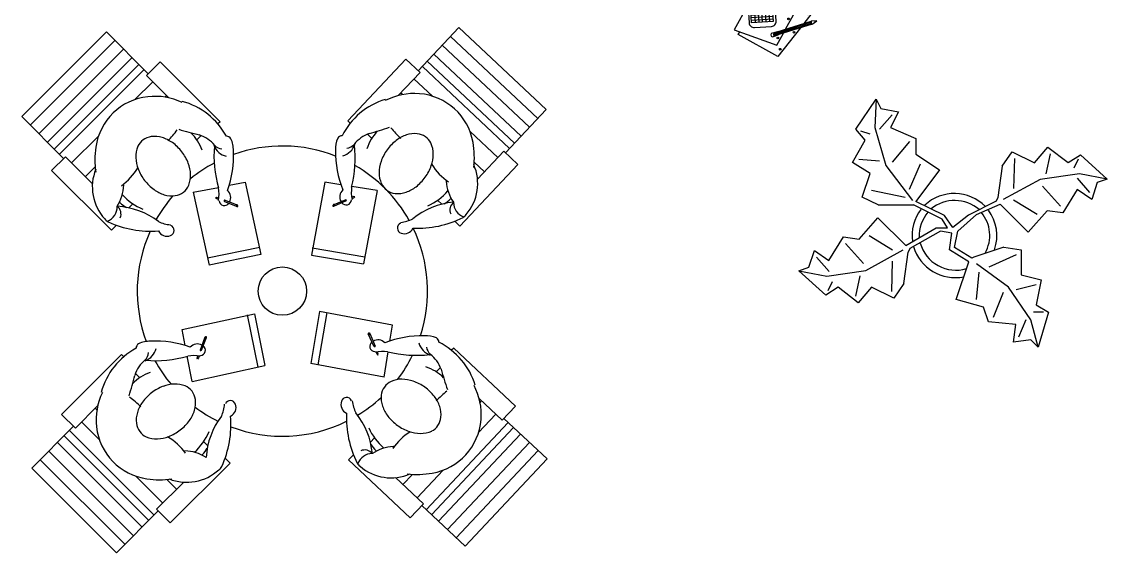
# Model space of a CAD drawing. Header units: metres. Extents: x 1905 to 1922.2, y 1773.7 to 1790.9.
# Drawn here: x 1905.855 to 1910.342, y 1785.318 to 1787.504 of the extents above; entities that cross this region are included whole.
import ezdxf

# ---------------------------------------------------------------- set-up
doc = ezdxf.new("R2010")
doc.units = ezdxf.units.M
doc.layers.add('ARREDI', color=7, linetype='Continuous')

# ---------------------------------------------------------------- blocks, each defined once
blk = doc.blocks.new('calc_notas')
for p, q in [((-0.064, 0.322), (-0.0841, 0.2855)), ((0.1116, 0.2583), (-0.064, 0.322)), ((0.0317, 0.113), (0.1116, 0.2583)), ((-0.1245, 0.2119), (-0.1807, 0.1097)), ((-0.099, 0.2128), (-0.1138, 0.2119)), ((-0.0232, 0.1861), (-0.1117, 0.1803)), ((-0.099, 0.2128), (-0.0983, 0.2023)), ((-0.0976, 0.1918), (-0.0942, 0.1392)), ((-0.0252, 0.2176), (-0.0842, 0.2138)), ((-0.0842, 0.2138), (-0.0836, 0.2033)), ((-0.0829, 0.1928), (-0.0795, 0.1402)), ((-0.0695, 0.2148), (-0.0688, 0.2042)), ((-0.0681, 0.1937), (-0.0647, 0.1411)), ((-0.0547, 0.2157), (-0.054, 0.2052)), ((-0.0534, 0.1947), (-0.05, 0.1421)), ((-0.04, 0.2167), (-0.0393, 0.2061)), ((-0.0386, 0.1956), (-0.0352, 0.143)), ((0.0918, 0.2223), (0.15, 0.1909)), ((0.15, 0.1909), (0.1072, 0.1365)), ((-0.0225, 0.1755), (-0.111, 0.1698)), ((-0.0218, 0.165), (-0.1103, 0.1593)), ((-0.0211, 0.1545), (-0.1097, 0.1488)), ((-0.1807, 0.1097), (-0.0044, 0.0473)), ((-0.1649, 0.0914), (-0.1573, 0.1014)), ((0, 0), (-0.1649, 0.0914)), ((-0.0044, 0.0473), (0.0225, 0.0962)), ((0.0932, 0.1187), (0, 0))]:
    blk.add_line(p, q)
blk.add_lwpolyline([(-0.1279, 0.2617), (-0.1196, 0.139, 0.414214), (-0.0973, 0.1193), (-0.0269, 0.1239, 0.414214), (-0.0073, 0.1462), (-0.0155, 0.2688, 0.413493), (-0.0378, 0.2884), (-0.1082, 0.284, 0.414935)], format="xyb", close=True)
for points in [[(-0.1175, 0.2616), (-0.0307, 0.2669), (-0.0297, 0.2379), (-0.1149, 0.2325)], [(-0.0337, 0.2636), (-0.1141, 0.2587), (-0.1121, 0.2358), (-0.0328, 0.2407)], [(-0.1124, 0.1908), (-0.0238, 0.1966), (-0.0204, 0.144), (-0.109, 0.1383)], [(0.1416, 0.134), (0.0032, 0.0901), (-0.0032, 0.091), (-0.0047, 0.0958), (-0.0031, 0.1022), (0.1377, 0.1459), (0.137, 0.142), (0.1379, 0.1367)], [(0.1377, 0.1459), (0.137, 0.142), (0.1379, 0.1367), (0.1416, 0.134), (0.1604, 0.1473)]]:
    blk.add_lwpolyline(points, close=True)
for points in [[(-0.0983, 0.2023), (-0.1131, 0.2014), (-0.1138, 0.2119)], [(-0.0252, 0.2176), (-0.0245, 0.2071), (-0.0836, 0.2033)], [(0.137, 0.142), (-0.0184, 0.0913)], [(0.1379, 0.1367), (-0.0172, 0.0864)], [(-0.0176, 0.0977), (-0.0276, 0.0945), (-0.0292, 0.0892), (-0.0275, 0.0838), (-0.0228, 0.0816), (-0.0138, 0.0845)], [(-0.0031, 0.1022), (-0.0176, 0.0977), (-0.0184, 0.0913), (-0.0172, 0.0864), (-0.0138, 0.0845), (0.0032, 0.0901)], [(-0.0103, 0.0999), (-0.0128, 0.0931), (-0.0109, 0.0885), (-0.0053, 0.0873)]]:
    blk.add_lwpolyline(points)
for centre in [(0.0907, 0.2362), (0.0439, 0.1551), (0.1249, 0.1756), (0.0663, 0.1), (-0.0001, 0.0765), (0.0094, 0.0297)]:
    blk.add_circle(centre, 0.00356)
blk.add_arc((0.1604, 0.1473), 0.00784, 183.3216, 215.0811)

msp = doc.modelspace()

# ---------------------------------------------------------------- linework, layer by layer
at = {"linetype": 'Continuous'}
for p, q in [((1909.3023, 1787.0593), (1909.3868, 1787.1836)), ((1909.3868, 1787.1836), (1909.3806, 1787.066)), ((1909.3868, 1787.1836), (1909.4065, 1787.1445)), ((1909.4065, 1787.1445), (1909.4784, 1787.1316)), ((1909.4002, 1787.0596), (1909.4523, 1787.1185)), ((1909.4784, 1787.1316), (1909.4459, 1787.0662)), ((1909.3416, 1787.0137), (1909.3023, 1787.0593)), ((1909.3219, 1787.0528), (1909.3611, 1787.0399)), ((1909.3806, 1787.066), (1909.4267, 1786.9095)), ((1909.4459, 1787.0662), (1909.5505, 1787.0208)), ((1909.2896, 1786.9221), (1909.3416, 1787.0137)), ((1909.5244, 1787.0077), (1909.4528, 1786.9226)), ((1909.5505, 1787.0208), (1909.5507, 1786.9555)), ((1909.5507, 1786.9555), (1909.6488, 1786.8905)), ((1909.9078, 1786.9058), (1909.9491, 1786.966)), ((1909.9491, 1786.966), (1910.0416, 1786.9203)), ((1910.0416, 1786.9203), (1910.0967, 1786.9852)), ((1910.1061, 1786.9576), (1910.088, 1786.8744)), ((1910.0967, 1786.9852), (1910.1802, 1786.921)), ((1910.1802, 1786.921), (1910.2308, 1786.9536)), ((1910.2308, 1786.9536), (1910.3421, 1786.8526)), ((1909.3615, 1786.8766), (1909.2896, 1786.9221)), ((1909.3157, 1786.9353), (1909.4006, 1786.929)), ((1909.4267, 1786.9095), (1909.5373, 1786.7647)), ((1909.525, 1786.8118), (1909.5704, 1786.9164)), ((1909.9584, 1786.9384), (1909.9545, 1786.8137)), ((1910.2216, 1786.9351), (1910.2034, 1786.898)), ((1909.3292, 1786.7786), (1909.3615, 1786.8766)), ((1909.6488, 1786.8905), (1909.5512, 1786.7596)), ((1909.9078, 1786.9058), (1909.89, 1786.7764)), ((1910.2266, 1786.8751), (1910.0651, 1786.8512)), ((1910.3421, 1786.8526), (1910.2266, 1786.8751)), ((1910.0651, 1786.8512), (1909.9113, 1786.7683)), ((1910.1487, 1786.7408), (1910.0745, 1786.8235)), ((1910.2174, 1786.8566), (1910.2685, 1786.7968)), ((1910.3006, 1786.8385), (1910.2779, 1786.7691)), ((1910.3421, 1786.8526), (1910.3006, 1786.8385)), ((1909.3946, 1786.7461), (1909.3292, 1786.7786)), ((1909.5064, 1786.777), (1909.3669, 1786.8054)), ((1909.89, 1786.7764), (1909.8829, 1786.7613)), ((1910.2177, 1786.8104), (1910.1581, 1786.7131)), ((1910.2779, 1786.7691), (1910.2177, 1786.8104)), ((1909.3946, 1786.7461), (1909.5411, 1786.7462)), ((1909.6593, 1786.6871), (1909.5411, 1786.7462)), ((1909.6698, 1786.7029), (1909.5512, 1786.7596)), ((1909.8829, 1786.7613), (1909.7679, 1786.7034)), ((1909.802, 1786.7061), (1909.8994, 1786.7487)), ((1910.0154, 1786.6339), (1909.8994, 1786.7487)), ((1909.9547, 1786.7675), (1910.0519, 1786.708)), ((1909.3159, 1786.6048), (1909.3939, 1786.6929)), ((1909.3939, 1786.6929), (1909.51, 1786.5781)), ((1909.6819, 1786.6516), (1909.6593, 1786.6871)), ((1909.7041, 1786.6523), (1909.6698, 1786.7029)), ((1909.7679, 1786.7034), (1909.7041, 1786.6523)), ((1909.802, 1786.7061), (1909.7242, 1786.6376)), ((1910.0934, 1786.722), (1910.0154, 1786.6339)), ((1910.1581, 1786.7131), (1910.0934, 1786.722)), ((1909.51, 1786.5781), (1909.6348, 1786.6511)), ((1909.6348, 1786.6511), (1909.6819, 1786.6516)), ((1909.1917, 1786.5164), (1909.2512, 1786.6137)), ((1909.2512, 1786.6137), (1909.3159, 1786.6048)), ((1909.4546, 1786.5593), (1909.3574, 1786.6188)), ((1909.6522, 1786.6373), (1909.5264, 1786.5656)), ((1909.6997, 1786.6296), (1909.6522, 1786.6373)), ((1909.6895, 1786.5608), (1909.6997, 1786.6296)), ((1909.7112, 1786.5697), (1909.7242, 1786.6376)), ((1909.1087, 1786.4883), (1909.1314, 1786.5577)), ((1909.1314, 1786.5577), (1909.1917, 1786.5164)), ((1909.2606, 1786.586), (1909.3349, 1786.5033)), ((1909.3442, 1786.4756), (1909.4983, 1786.5598)), ((1909.5015, 1786.421), (1909.5193, 1786.5504)), ((1909.5264, 1786.5656), (1909.5193, 1786.5504)), ((1909.7697, 1786.5101), (1909.6895, 1786.5608)), ((1909.7112, 1786.5697), (1909.7112, 1786.5697)), ((1909.7822, 1786.5266), (1909.7112, 1786.5697)), ((1909.9145, 1786.5714), (1909.7904, 1786.5307)), ((1909.9145, 1786.5714), (1909.9867, 1786.5607)), ((1909.9867, 1786.5607), (1909.9862, 1786.4575)), ((1909.1919, 1786.4703), (1909.1408, 1786.53)), ((1909.4509, 1786.3885), (1909.4549, 1786.5131)), ((1909.7173, 1786.3555), (1909.7697, 1786.5101)), ((1909.7904, 1786.5307), (1909.7822, 1786.5266)), ((1909.966, 1786.5402), (1909.8521, 1786.4891)), ((1909.0672, 1786.4742), (1909.1087, 1786.4883)), ((1909.0672, 1786.4742), (1909.1828, 1786.4517)), ((1909.1785, 1786.3732), (1909.0672, 1786.4742)), ((1909.1828, 1786.4517), (1909.3442, 1786.4756)), ((1909.8108, 1786.4686), (1909.7999, 1786.3551)), ((1909.9343, 1786.4061), (1909.8018, 1786.5031)), ((1909.1877, 1786.3917), (1909.206, 1786.4288)), ((1909.3032, 1786.3692), (1909.3213, 1786.4524)), ((1909.5015, 1786.421), (1909.4603, 1786.3608)), ((1910.048, 1786.4159), (1909.9653, 1786.3956)), ((1909.9862, 1786.4575), (1910.0687, 1786.4364)), ((1910.0687, 1786.4364), (1910.0476, 1786.3333)), ((1909.2292, 1786.4058), (1909.1785, 1786.3732)), ((1909.3126, 1786.3416), (1909.2292, 1786.4058)), ((1909.3677, 1786.4065), (1909.3126, 1786.3416)), ((1909.4603, 1786.3608), (1909.3677, 1786.4065)), ((1909.8718, 1786.2825), (1909.9136, 1786.3855)), ((1910.0266, 1786.2714), (1909.9343, 1786.4061)), ((1909.8307, 1786.324), (1909.7173, 1786.3555)), ((1910.0476, 1786.3333), (1910.099, 1786.3021)), ((1909.8511, 1786.262), (1909.8307, 1786.324)), ((1910.0784, 1786.3022), (1910.0371, 1786.3024)), ((1910.099, 1786.3021), (1910.057, 1786.1577)), ((1909.9646, 1786.2511), (1909.8511, 1786.262)), ((1909.9539, 1786.1789), (1909.9646, 1786.2511)), ((1910.006, 1786.2715), (1909.9746, 1786.1994)), ((1910.057, 1786.1577), (1910.0266, 1786.2714)), ((1910.0262, 1786.1888), (1909.9539, 1786.1789)), ((1910.057, 1786.1577), (1910.0262, 1786.1888))]:
    msp.add_line(p, q, dxfattribs=at)
for centre, radius, start, end in [((1909.7101, 1786.6135), 0.1796, 44.3049, 132.9951), ((1909.7115, 1786.6098), 0.1544, 49.0948, 129.1957), ((1909.7144, 1786.6197), 0.179, 142.9254, 187.8155), ((1909.7188, 1786.6172), 0.1541, 140.1331, 181.7537), ((1909.7105, 1786.62), 0.146, 329.8884, 40.3962), ((1909.7105, 1786.62), 0.1752, 340.3384, 36.8406), ((1909.7129, 1786.6243), 0.1789, 196.0994, 281.8265), ((1909.7165, 1786.6295), 0.1532, 195.5456, 286.6651)]:
    msp.add_arc(centre, radius, start, end, dxfattribs=at)
at = {"layer": 'ARREDI', "linetype": 'Continuous'}
for p, q in [((1906.2049, 1787.4613), (1905.8549, 1787.1113)), ((1906.3781, 1787.2881), (1906.2049, 1787.4613)), ((1907.4939, 1787.3004), (1907.6616, 1787.479)), ((1907.6616, 1787.479), (1908.0224, 1787.1401)), ((1906.2402, 1787.4259), (1905.8902, 1787.0759)), ((1907.5932, 1787.4061), (1907.954, 1787.0672)), ((1907.6274, 1787.4425), (1907.9882, 1787.1036)), ((1906.2756, 1787.3906), (1905.9256, 1787.0406)), ((1907.5589, 1787.3696), (1907.9197, 1787.0308)), ((1906.311, 1787.3552), (1905.9609, 1787.0052)), ((1905.9892, 1786.9769), (1906.3392, 1787.3269)), ((1906.3711, 1787.281), (1906.4276, 1787.3376)), ((1906.4276, 1787.3376), (1906.6751, 1787.0901)), ((1907.4429, 1787.3483), (1907.2032, 1787.0932)), ((1907.5012, 1787.2935), (1907.4429, 1787.3483)), ((1907.8718, 1786.9797), (1907.511, 1787.3186)), ((1907.8923, 1787.0016), (1907.5315, 1787.3405)), ((1906.0104, 1786.9557), (1906.3605, 1787.3057)), ((1906.3711, 1787.281), (1906.4636, 1787.1884)), ((1907.5012, 1787.2935), (1907.4116, 1787.1981)), ((1906.3229, 1787.1815), (1906.3967, 1787.2553)), ((1907.5525, 1787.1956), (1907.4763, 1787.2671)), ((1906.4468, 1787.1917), (1906.4536, 1787.1985)), ((1907.4282, 1787.2019), (1907.4213, 1787.2085)), ((1908.0224, 1787.1401), (1907.8547, 1786.9615)), ((1905.8549, 1787.1113), (1906.0281, 1786.938)), ((1906.6751, 1787.0901), (1906.6659, 1787.0809)), ((1907.2032, 1787.0932), (1907.2127, 1787.0843)), ((1907.8226, 1786.9419), (1907.708, 1787.0495)), ((1906.0608, 1786.9195), (1906.172, 1787.0306)), ((1906.5788, 1787.0149), (1906.5966, 1787.0328)), ((1907.3019, 1787.0211), (1907.2835, 1787.0384)), ((1907.8474, 1786.9684), (1907.739, 1786.8529)), ((1907.8474, 1786.9684), (1907.9057, 1786.9136)), ((1906.0352, 1786.9451), (1905.9786, 1786.8885)), ((1906.0352, 1786.9451), (1906.1471, 1786.8331)), ((1907.9057, 1786.9136), (1907.6661, 1786.6585)), ((1907.7675, 1786.8833), (1907.7256, 1786.9226)), ((1905.9786, 1786.8885), (1906.2261, 1786.6411)), ((1906.1177, 1786.8626), (1906.1583, 1786.9032)), ((1906.5633, 1786.7987), (1906.6678, 1786.8187)), ((1906.7123, 1786.8272), (1906.7779, 1786.8398)), ((1906.7779, 1786.8398), (1906.8436, 1786.5408)), ((1907.1083, 1786.8398), (1907.0521, 1786.5389)), ((1907.1743, 1786.8293), (1907.1083, 1786.8398)), ((1907.3242, 1786.8055), (1907.219, 1786.8222)), ((1906.5633, 1786.7987), (1906.6294, 1786.4974)), ((1906.6561, 1786.776), (1906.6599, 1786.7777)), ((1906.661, 1786.7717), (1906.6561, 1786.776)), ((1906.6599, 1786.7777), (1906.6694, 1786.7743)), ((1907.2282, 1786.7814), (1907.2189, 1786.7778)), ((1907.2198, 1786.7724), (1907.2273, 1786.7754)), ((1907.2273, 1786.7754), (1907.2321, 1786.7799)), ((1907.2321, 1786.7799), (1907.2282, 1786.7814)), ((1907.3242, 1786.8055), (1907.2675, 1786.5023)), ((1907.6293, 1786.7742), (1907.6269, 1786.7715)), ((1906.2593, 1786.7579), (1906.2618, 1786.7553)), ((1906.2974, 1786.7336), (1906.3147, 1786.7509)), ((1906.6686, 1786.7689), (1906.661, 1786.7717)), ((1906.7432, 1786.747), (1906.6926, 1786.7657)), ((1906.6932, 1786.7599), (1906.7454, 1786.7391)), ((1907.1955, 1786.7626), (1907.144, 1786.7402)), ((1907.1459, 1786.7482), (1907.1959, 1786.7685)), ((1907.5919, 1786.7487), (1907.5741, 1786.7655)), ((1906.2261, 1786.6411), (1906.2468, 1786.6618)), ((1907.6661, 1786.6585), (1907.6447, 1786.6786)), ((1906.8391, 1786.5703), (1906.623, 1786.5265)), ((1907.0557, 1786.5685), (1907.2729, 1786.5316)), ((1906.8436, 1786.5408), (1906.6294, 1786.4974)), ((1907.0521, 1786.5389), (1907.2675, 1786.5023)), ((1906.5178, 1786.2305), (1906.8168, 1786.2962)), ((1906.7873, 1786.2916), (1906.8311, 1786.0756)), ((1906.8168, 1786.2962), (1906.8602, 1786.082)), ((1907.0863, 1786.3055), (1907.0497, 1786.0901)), ((1907.116, 1786.3019), (1907.079, 1786.0846)), ((1907.3873, 1786.2492), (1907.0863, 1786.3055)), ((1907.3768, 1786.1833), (1907.3873, 1786.2492)), ((1906.5303, 1786.1649), (1906.5178, 1786.2305)), ((1906.6105, 1786.1958), (1906.5919, 1786.1452)), ((1906.5977, 1786.1458), (1906.6185, 1786.1979)), ((1907.3101, 1786.1621), (1907.2876, 1786.2136)), ((1907.2956, 1786.2117), (1907.3159, 1786.1616)), ((1907.6406, 1786.1543), (1907.6317, 1786.1449)), ((1907.8957, 1785.9147), (1907.6406, 1786.1543)), ((1906.02, 1785.8802), (1906.2675, 1786.1277)), ((1906.2675, 1786.1277), (1906.2767, 1786.1185)), ((1906.5589, 1786.0158), (1906.5389, 1786.1204)), ((1906.5799, 1786.1125), (1906.5833, 1786.1219)), ((1906.5815, 1786.1087), (1906.5799, 1786.1125)), ((1906.5859, 1786.1136), (1906.5815, 1786.1087)), ((1906.5887, 1786.1212), (1906.5859, 1786.1136)), ((1907.3198, 1786.1378), (1907.3228, 1786.1303)), ((1907.3228, 1786.1303), (1907.3274, 1786.1255)), ((1907.3289, 1786.1294), (1907.3252, 1786.1387)), ((1907.3274, 1786.1255), (1907.3289, 1786.1294)), ((1907.3529, 1786.0334), (1907.3696, 1786.1385)), ((1906.5589, 1786.0158), (1906.8602, 1786.082)), ((1907.3529, 1786.0334), (1907.0497, 1786.0901)), ((1907.5686, 1786.0557), (1907.5858, 1786.0741)), ((1906.3426, 1786.0314), (1906.3248, 1786.0492)), ((1907.841, 1785.8564), (1907.7456, 1785.946)), ((1907.7494, 1785.9294), (1907.7559, 1785.9363)), ((1906.0766, 1785.8236), (1906.02, 1785.8802)), ((1906.0766, 1785.8236), (1906.1692, 1785.9162)), ((1906.1659, 1785.8994), (1906.1591, 1785.9062)), ((1907.743, 1785.8051), (1907.8145, 1785.8812)), ((1907.841, 1785.8564), (1907.8957, 1785.9147)), ((1906.1761, 1785.7754), (1906.1023, 1785.8493)), ((1907.5272, 1785.4858), (1907.866, 1785.8466)), ((1907.8478, 1785.8637), (1908.0264, 1785.696)), ((1906.0695, 1785.8307), (1905.8963, 1785.6575)), ((1906.3807, 1785.4418), (1906.0306, 1785.7918)), ((1906.4019, 1785.463), (1906.0519, 1785.813)), ((1907.549, 1785.4652), (1907.8879, 1785.826)), ((1907.9171, 1785.7987), (1907.5782, 1785.4379)), ((1906.0024, 1785.7635), (1906.3524, 1785.4135)), ((1906.624, 1785.75), (1906.6067, 1785.7673)), ((1907.2962, 1785.7657), (1907.3129, 1785.7835)), ((1907.9535, 1785.7644), (1907.6146, 1785.4036)), ((1905.967, 1785.7282), (1906.317, 1785.3781)), ((1906.5997, 1785.7119), (1906.6023, 1785.7144)), ((1906.7165, 1785.6787), (1906.6958, 1785.6994)), ((1907.2059, 1785.6915), (1907.226, 1785.7129)), ((1907.3216, 1785.7283), (1907.3189, 1785.7307)), ((1907.99, 1785.7302), (1907.6511, 1785.3694)), ((1905.8963, 1785.6575), (1906.2463, 1785.3074)), ((1905.9316, 1785.6928), (1906.2817, 1785.3428)), ((1906.469, 1785.4312), (1906.7165, 1785.6787)), ((1907.461, 1785.4519), (1907.2059, 1785.6915)), ((1908.0264, 1785.696), (1907.6875, 1785.3352)), ((1906.4381, 1785.5134), (1906.327, 1785.6246)), ((1906.495, 1785.5703), (1906.4544, 1785.6109)), ((1907.5158, 1785.5102), (1907.4004, 1785.6186)), ((1907.4307, 1785.5901), (1907.47, 1785.632)), ((1907.4893, 1785.535), (1907.597, 1785.6496)), ((1906.4125, 1785.4877), (1906.5244, 1785.5997)), ((1906.2463, 1785.3074), (1906.4195, 1785.4807)), ((1906.4125, 1785.4877), (1906.469, 1785.4312)), ((1907.5158, 1785.5102), (1907.461, 1785.4519)), ((1907.6875, 1785.3352), (1907.5089, 1785.5029))]:
    msp.add_line(p, q, dxfattribs=at)
msp.add_circle((1906.9324, 1786.3896), 0.1, dxfattribs=at)
for centre, radius, start, end in [((1906.4029, 1786.9506), 0.2444, 96.2671, 171.9286), ((1906.4049, 1786.9322), 0.2629, 64.4495, 96.2671), ((1907.4445, 1786.8982), 0.2972, 107.0526, 153.2218), ((1907.4783, 1786.9439), 0.2629, 85.5279, 117.3455), ((1907.4797, 1786.9623), 0.2444, 9.8664, 85.5279), ((1906.4401, 1786.8876), 0.2972, 28.5732, 74.7424), ((1906.1135, 1787.3426), 0.4793, 316.168, 323.356), ((1906.872, 1788.2304), 1.228, 252.5682, 256.6706), ((1906.4238, 1786.9087), 0.1879, 19.8239, 46.2544), ((1907.4601, 1786.9198), 0.1879, 135.5406, 161.9712), ((1906.9707, 1788.2268), 1.228, 285.1244, 289.2269), ((1907.7566, 1787.3632), 0.4793, 218.439, 225.627), ((1906.387, 1786.9674), 0.056, 122.6771, 157.7728), ((1906.3996, 1786.9589), 0.0702, 97.4165, 127.5947), ((1906.4043, 1786.9225), 0.1069, 73.0575, 97.4165), ((1906.3939, 1786.8883), 0.1426, 54.0334, 73.0575), ((1906.3658, 1786.8495), 0.1906, 37.5947, 54.0334), ((1906.5463, 1786.9046), 0.1377, 39.4753, 71.9858), ((1906.7007, 1787.0073), 0.0225, 33.8286, 88.9905), ((1906.625, 1786.9742), 0.1049, 357.8361, 25.8122), ((1907.257, 1786.9789), 0.1049, 155.9828, 183.959), ((1907.1803, 1787.0097), 0.0225, 92.8045, 147.9664), ((1907.3378, 1786.9118), 0.1377, 109.8092, 142.3197), ((1907.52, 1786.8624), 0.1906, 127.7617, 144.2004), ((1907.4906, 1786.9003), 0.1426, 108.7376, 127.7617), ((1907.4791, 1786.9342), 0.1069, 84.3785, 108.7376), ((1907.4827, 1786.9707), 0.0702, 54.2004, 84.3785), ((1907.495, 1786.9796), 0.056, 24.0222, 59.1179), ((1907.4417, 1786.9558), 0.1144, 359.6631, 24.0222), ((1907.3508, 1786.9399), 0.3752, 354.1115, 9.8664), ((1906.5324, 1786.9322), 0.3752, 171.9286, 187.6835), ((1906.441, 1786.9453), 0.1144, 157.7728, 182.1319), ((1906.3658, 1786.8495), 0.1906, 21.156, 37.5947), ((1906.7192, 1787.0198), 0.0752, 201.7118, 255.5929), ((1907.1378, 1786.9512), 0.4883, 175.3476, 196.0006), ((1906.6861, 1787.0245), 0.0466, 224.0477, 265.7806), ((1906.3142, 1786.9484), 0.4161, 339.9782, 2.9978), ((1906.9324, 1786.3896), 0.6, 68.476, 109.6857), ((1907.5684, 1786.9629), 0.4161, 178.7972, 201.8169), ((1907.1614, 1787.0216), 0.0752, 286.2021, 340.0832), ((1907.1943, 1787.0273), 0.0466, 276.0144, 317.7474), ((1906.7451, 1786.9399), 0.4883, 345.7944, 6.4474), ((1907.52, 1786.8624), 0.1906, 144.2004, 160.6391), ((1907.4135, 1786.956), 0.1426, 340.6391, 359.6631), ((1906.4693, 1786.9463), 0.1426, 182.1319, 201.156), ((1906.4105, 1786.8668), 0.1426, 2.1319, 21.156), ((1906.9324, 1786.3896), 0.6, 118.0212, 129.3387), ((1906.9324, 1786.3896), 0.6, 29.1775, 59.9936), ((1907.4747, 1786.8783), 0.1426, 160.6391, 179.6631), ((1907.3682, 1786.9719), 0.1906, 324.2004, 340.6391), ((1907.7542, 1787.0419), 0.2416, 212.1351, 236.0294), ((1907.5454, 1786.8342), 0.1945, 318.9406, 23.8625), ((1906.3412, 1786.8204), 0.1945, 157.9325, 222.8544), ((1906.126, 1787.0216), 0.2416, 305.7656, 329.6599), ((1906.514, 1786.9636), 0.1906, 201.156, 217.5947), ((1906.4462, 1786.8681), 0.1069, 337.7728, 2.1319), ((1907.439, 1786.8785), 0.1069, 179.6631, 204.0222), ((1906.1077, 1786.8322), 0.1688, 327.015, 358.5356), ((1906.514, 1786.9636), 0.1906, 217.5947, 234.0334), ((1906.4802, 1786.8543), 0.0702, 307.5947, 337.7728), ((1907.3663, 1786.8002), 0.1491, 172.3152, 192.2641), ((1907.4055, 1786.8636), 0.0702, 204.0222, 234.2004), ((1907.3976, 1786.934), 0.1426, 288.7376, 307.7617), ((1907.3682, 1786.9719), 0.1906, 307.7617, 324.2004), ((1907.7784, 1786.8532), 0.1688, 183.2594, 214.78), ((1906.4528, 1786.9555), 0.2469, 222.497, 246.9447), ((1906.4858, 1786.9248), 0.1426, 234.0334, 253.0575), ((1906.9324, 1786.3896), 0.6, 138.9154, 150.559), ((1906.4754, 1786.8906), 0.1069, 253.0575, 277.4165), ((1906.4802, 1786.8543), 0.0702, 277.4165, 307.5947), ((1906.5214, 1786.7921), 0.1491, 349.5309, 9.4798), ((1906.6801, 1786.7765), 0.0387, 331.1889, 49.646), ((1907.2081, 1786.7796), 0.0387, 132.149, 210.6061), ((1907.4055, 1786.8636), 0.0702, 234.2004, 264.3785), ((1907.4091, 1786.9001), 0.1069, 264.3785, 288.7376), ((1907.4296, 1786.9657), 0.2469, 294.8503, 319.298), ((1906.1877, 1786.7371), 0.0617, 290.2394, 2.9893), ((1906.2303, 1786.4266), 0.3143, 52.9146, 86.5307), ((1906.2252, 1786.7081), 0.0402, 337.2582, 53.2231), ((1906.3344, 1786.824), 0.1, 223.4306, 242.1486), ((1906.6926, 1786.7654), 0.0221, 186.0529, 325.6423), ((1906.6949, 1786.7638), 0.00325, 159.21, 183.4881), ((1906.6969, 1786.7639), 0.00518, 183.4881, 199.7427), ((1906.6933, 1786.7644), 0.00148, 122.8716, 159.21), ((1906.6994, 1786.7648), 0.00793, 199.7427, 212.8716), ((1906.6933, 1786.7644), 0.00148, 117.6485, 122.8716), ((1906.6994, 1786.7648), 0.00793, 212.8716, 218.3219), ((1906.7449, 1786.7449), 0.00325, 159.21, 183.4881), ((1906.7469, 1786.745), 0.00518, 183.4881, 199.7427), ((1906.7433, 1786.7455), 0.00148, 122.8716, 159.21), ((1906.7494, 1786.7459), 0.00793, 199.7427, 212.8716), ((1906.7433, 1786.7455), 0.00148, 86.5333, 122.8716), ((1906.7494, 1786.7459), 0.00793, 212.8716, 226.0006), ((1906.7432, 1786.7437), 0.00325, 62.2552, 86.5333), ((1906.7475, 1786.744), 0.00518, 226.0006, 242.2552), ((1906.7423, 1786.742), 0.00518, 46.0006, 62.2552), ((1906.7466, 1786.7422), 0.00325, 242.2552, 266.5333), ((1906.7404, 1786.7401), 0.00793, 32.8716, 46.0006), ((1906.7465, 1786.7405), 0.00148, 266.5333, 302.8716), ((1906.7404, 1786.7401), 0.00793, 19.7427, 32.8716), ((1906.7465, 1786.7405), 0.00148, 302.8716, 339.21), ((1906.7429, 1786.741), 0.00518, 3.4881, 19.7427), ((1906.7449, 1786.7411), 0.00325, 339.21, 3.4881), ((1907.1464, 1786.7422), 0.00518, 162.0523, 178.3069), ((1907.1445, 1786.7422), 0.00325, 178.3069, 202.585), ((1907.149, 1786.7413), 0.00793, 148.9234, 162.0523), ((1907.1428, 1786.7415), 0.00148, 202.585, 238.9234), ((1907.1428, 1786.7415), 0.00148, 238.9234, 275.2618), ((1907.149, 1786.7413), 0.00793, 135.7944, 148.9234), ((1907.1427, 1786.7433), 0.00325, 275.2618, 299.5398), ((1907.147, 1786.7432), 0.00518, 119.5398, 135.7944), ((1907.1417, 1786.745), 0.00518, 299.5398, 315.7944), ((1907.1461, 1786.7449), 0.00325, 95.2618, 119.5398), ((1907.1397, 1786.7469), 0.00793, 315.7944, 328.9234), ((1907.1459, 1786.7467), 0.00148, 58.9234, 95.2618), ((1907.1397, 1786.7469), 0.00793, 328.9234, 342.0523), ((1907.1459, 1786.7467), 0.00148, 22.585, 58.9234), ((1907.1443, 1786.746), 0.00325, 358.3069, 22.585), ((1907.1423, 1786.7461), 0.00518, 342.0523, 358.3069), ((1907.1959, 1786.7682), 0.0221, 216.1527, 355.7421), ((1907.1891, 1786.7674), 0.00793, 323.4731, 328.9234), ((1907.1953, 1786.7671), 0.00148, 58.9234, 64.1465), ((1907.1891, 1786.7674), 0.00793, 328.9234, 342.0523), ((1907.1953, 1786.7671), 0.00148, 22.585, 58.9234), ((1907.1937, 1786.7665), 0.00325, 358.3069, 22.585), ((1907.1917, 1786.7665), 0.00518, 342.0523, 358.3069), ((1907.6686, 1786.444), 0.3143, 95.2644, 128.8804), ((1907.5521, 1786.8379), 0.1, 299.6465, 318.3644), ((1907.6649, 1786.7255), 0.0402, 128.5719, 204.5368), ((1907.7015, 1786.7556), 0.0617, 178.8057, 251.5557), ((1906.2246, 1786.7033), 0.03, 210.2879, 245.1903), ((1907.4045, 1786.8219), 0.1491, 276.697, 296.646), ((1907.4928, 1787.066), 0.4161, 267.1443, 296.6047), ((1907.6657, 1786.7207), 0.03, 296.6047, 331.5071), ((1906.3866, 1787.0538), 0.4161, 245.1903, 274.6507), ((1906.4824, 1786.8126), 0.1491, 245.1491, 265.098), ((1906.4627, 1786.6404), 0.0221, 288.9866, 68.5759), ((1907.4296, 1786.6504), 0.0221, 113.2191, 252.8085), ((1907.4364, 1786.6656), 0.0387, 249.7965, 336.8122), ((1906.9324, 1786.3896), 0.6, 342.1093, 25.7566), ((1906.9324, 1786.3896), 0.6, 155.5786, 200.2898), ((1906.4554, 1786.6554), 0.0387, 204.9828, 291.9985), ((1906.6138, 1786.1957), 0.00325, 152.2552, 176.5333), ((1906.6121, 1786.1958), 0.00148, 176.5333, 212.8716), ((1906.6121, 1786.1958), 0.00148, 212.8716, 249.21), ((1906.6155, 1786.1948), 0.00518, 136.0006, 152.2552), ((1906.6127, 1786.1975), 0.00325, 249.21, 273.4881), ((1906.6175, 1786.1929), 0.00793, 122.8716, 136.0006), ((1906.6126, 1786.1994), 0.00518, 273.4881, 289.7427), ((1906.6175, 1786.1929), 0.00793, 109.7427, 122.8716), ((1906.6117, 1786.202), 0.00793, 289.7427, 302.8716), ((1906.6166, 1786.1955), 0.00518, 93.4881, 109.7427), ((1906.6117, 1786.202), 0.00793, 302.8716, 316.0006), ((1906.6165, 1786.1974), 0.00325, 69.21, 93.4881), ((1906.6136, 1786.2001), 0.00518, 316.0006, 332.2552), ((1906.6171, 1786.1991), 0.00148, 32.8716, 69.21), ((1906.6153, 1786.1992), 0.00325, 332.2552, 356.5333), ((1906.6171, 1786.1991), 0.00148, 356.5333, 32.8716), ((1907.289, 1786.2148), 0.00148, 148.9234, 185.2618), ((1907.2907, 1786.2149), 0.00325, 185.2618, 209.5398), ((1907.289, 1786.2148), 0.00148, 112.585, 148.9234), ((1907.2924, 1786.2159), 0.00518, 209.5398, 225.7944), ((1907.2897, 1786.2131), 0.00325, 88.3069, 112.585), ((1907.2943, 1786.2178), 0.00793, 225.7944, 238.9234), ((1907.2896, 1786.2112), 0.00518, 72.0523, 88.3069), ((1907.2943, 1786.2178), 0.00793, 238.9234, 252.0523), ((1907.2887, 1786.2086), 0.00793, 58.9234, 72.0523), ((1907.2935, 1786.2152), 0.00518, 252.0523, 268.3069), ((1907.2887, 1786.2086), 0.00793, 45.7944, 58.9234), ((1907.2934, 1786.2133), 0.00325, 268.3069, 292.585), ((1907.2907, 1786.2106), 0.00518, 29.5398, 45.7944), ((1907.2941, 1786.2117), 0.00148, 292.585, 328.9234), ((1907.2923, 1786.2115), 0.00325, 5.2618, 29.5398), ((1907.2941, 1786.2117), 0.00148, 328.9234, 5.2618), ((1907.5104, 1785.7892), 0.4161, 88.7972, 111.8169), ((1907.5264, 1786.1006), 0.1049, 65.9828, 93.959), ((1907.5571, 1786.1773), 0.0225, 2.8045, 57.9664), ((1906.4699, 1785.8926), 0.2972, 118.5732, 164.7424), ((1906.3503, 1786.1533), 0.0225, 123.8286, 178.9905), ((1906.3834, 1786.0775), 0.1049, 87.8361, 115.8122), ((1906.3378, 1786.1718), 0.0752, 291.7118, 345.5929), ((1906.4091, 1785.7668), 0.4161, 69.9782, 92.9978), ((1906.5811, 1786.1327), 0.0387, 61.1889, 139.646), ((1906.5921, 1786.1452), 0.0221, 276.0529, 55.6423), ((1906.5928, 1786.152), 0.00793, 302.8716, 308.3219), ((1907.3156, 1786.1617), 0.0221, 126.1527, 265.7421), ((1907.327, 1786.1495), 0.0387, 42.149, 120.6061), ((1907.3148, 1786.1685), 0.00793, 233.4731, 238.9234), ((1907.3148, 1786.1685), 0.00793, 238.9234, 252.0523), ((1907.3139, 1786.1659), 0.00518, 252.0523, 268.3069), ((1907.3139, 1786.1639), 0.00325, 268.3069, 292.585), ((1907.3146, 1786.1623), 0.00148, 292.585, 328.9234), ((1907.3146, 1786.1623), 0.00148, 328.9234, 334.1465), ((1907.569, 1786.1962), 0.0752, 196.2021, 250.0832), ((1907.5748, 1786.1633), 0.0466, 186.0144, 227.7474), ((1907.4457, 1785.9131), 0.2972, 17.0526, 63.2218), ((1906.453, 1785.9989), 0.1377, 129.4753, 161.9858), ((1906.3331, 1786.1387), 0.0466, 314.0477, 355.7806), ((1906.4063, 1786.5904), 0.4883, 265.3476, 286.0006), ((1906.9324, 1786.3896), 0.6, 208.6326, 219.9302), ((1906.5655, 1785.9739), 0.1491, 79.5309, 99.4798), ((1906.5932, 1786.1458), 0.00148, 207.6485, 212.8716), ((1906.5932, 1786.1458), 0.00148, 212.8716, 249.21), ((1906.5938, 1786.1475), 0.00325, 249.21, 273.4881), ((1906.5937, 1786.1494), 0.00518, 273.4881, 289.7427), ((1906.5928, 1786.152), 0.00793, 289.7427, 302.8716), ((1907.3476, 1785.9913), 0.1491, 82.3152, 102.2641), ((1907.4874, 1786.6125), 0.4883, 255.7944, 276.4474), ((1906.9324, 1786.3896), 0.6, 322.4563, 333.7738), ((1907.4592, 1786.0198), 0.1377, 19.8092, 52.3197), ((1907.4672, 1785.8975), 0.1879, 45.5406, 71.9712), ((1908.7743, 1786.3869), 1.228, 195.1244, 199.2269), ((1905.1272, 1786.3246), 1.228, 342.5682, 346.6706), ((1906.4489, 1785.8764), 0.1879, 109.8239, 136.2544), ((1907.411, 1785.9521), 0.0702, 114.0222, 144.2004), ((1907.426, 1785.9186), 0.1069, 89.6631, 114.0222), ((1907.4258, 1785.8828), 0.1426, 70.6391, 89.6631), ((1907.4099, 1785.8376), 0.1906, 54.2004, 70.6391), ((1906.4254, 1785.8575), 0.2629, 154.4495, 186.2671), ((1906.5081, 1785.8183), 0.1906, 127.5947, 144.0334), ((1906.5081, 1785.8183), 0.1906, 111.156, 127.5947), ((1906.4908, 1785.863), 0.1426, 92.1319, 111.156), ((1906.4894, 1785.8988), 0.1069, 67.7728, 92.1319), ((1906.5033, 1785.9327), 0.0702, 37.5947, 67.7728), ((1906.5033, 1785.9327), 0.0702, 7.4165, 37.5947), ((1907.411, 1785.9521), 0.0702, 144.2004, 174.3785), ((1907.4099, 1785.8376), 0.1906, 37.7617, 54.2004), ((1907.9106, 1785.6009), 0.4793, 128.439, 135.627), ((1907.7053, 1786.0498), 0.1183, 218.2494, 218.4127), ((1907.4913, 1785.8793), 0.2629, 355.5279, 27.3455), ((1906.015, 1785.5661), 0.4793, 46.168, 53.356), ((1906.4693, 1785.8465), 0.1426, 144.0334, 163.0575), ((1906.467, 1785.928), 0.1069, 343.0575, 7.4165), ((1906.545, 1785.935), 0.1491, 335.1491, 355.098), ((1906.7172, 1785.9153), 0.0221, 18.9866, 158.5759), ((1906.7022, 1785.908), 0.0387, 294.9828, 21.9985), ((1907.213, 1785.9211), 0.0387, 159.7965, 246.8122), ((1907.1978, 1785.928), 0.0221, 23.2191, 162.8085), ((1907.3693, 1785.9531), 0.1491, 186.697, 206.646), ((1906.9324, 1786.3896), 0.6, 301.236, 312.8796), ((1907.4475, 1785.9485), 0.1069, 174.3785, 198.7376), ((1907.4478, 1785.867), 0.1426, 18.7376, 37.7617), ((1906.4351, 1785.8569), 0.1069, 163.0575, 187.4165), ((1906.4327, 1785.9384), 0.1426, 324.0334, 343.0575), ((1906.9324, 1786.3896), 0.6, 233.1087, 243.646), ((1907.6134, 1785.8648), 0.4161, 177.1443, 206.6047), ((1906.9914, 1785.6889), 0.3143, 5.2644, 38.8804), ((1907.4814, 1785.96), 0.1426, 198.7376, 217.7617), ((1907.4816, 1785.8784), 0.1069, 354.3785, 18.7376), ((1906.3987, 1785.8522), 0.0702, 187.4165, 217.5947), ((1906.3939, 1785.9666), 0.1906, 307.5947, 324.0334), ((1906.931, 1785.6829), 0.3143, 142.9146, 176.5307), ((1906.3038, 1785.8392), 0.4161, 335.1903, 4.6507), ((1906.9324, 1786.3896), 0.6, 249.2466, 296.2164), ((1907.5193, 1785.9893), 0.1906, 217.7617, 234.2004), ((1907.5193, 1785.9893), 0.1906, 234.2004, 250.6391), ((1907.527, 1785.8625), 0.056, 294.0222, 329.1179), ((1907.5098, 1785.8779), 0.2444, 279.8664, 355.5279), ((1907.5181, 1785.8749), 0.0702, 324.2004, 354.3785), ((1906.407, 1785.8555), 0.2444, 186.2671, 261.9286), ((1906.3902, 1785.8396), 0.056, 212.6771, 247.7728), ((1906.4123, 1785.8936), 0.1144, 247.7728, 272.1319), ((1906.4112, 1785.9219), 0.1426, 272.1319, 291.156), ((1906.336, 1785.5786), 0.2416, 35.7656, 59.6599), ((1906.3939, 1785.9666), 0.1906, 291.156, 307.5947), ((1906.4021, 1785.9054), 0.2469, 312.497, 336.9447), ((1907.5131, 1785.928), 0.2469, 204.8503, 229.298), ((1907.5894, 1785.6034), 0.2416, 122.1351, 146.0294), ((1907.5034, 1785.9441), 0.1426, 250.6391, 269.6631), ((1907.5032, 1785.9158), 0.1144, 269.6631, 294.0222), ((1907.3854, 1785.8055), 0.1, 209.6465, 228.3644), ((1907.4006, 1785.5791), 0.1688, 93.2594, 124.78), ((1907.4829, 1785.7225), 0.0952, 164.6614, 170.3764), ((1907.3334, 1785.6411), 0.1211, 59.8692, 61.602), ((1906.5254, 1785.5603), 0.1688, 57.015, 88.5356), ((1906.5336, 1785.787), 0.1, 313.4306, 332.1486), ((1907.3031, 1785.6561), 0.0617, 88.8057, 161.5557), ((1907.2729, 1785.6927), 0.0402, 38.5719, 114.5368), ((1906.6543, 1785.6771), 0.03, 300.2879, 335.1903), ((1907.2681, 1785.6919), 0.03, 206.6047, 241.5071), ((1907.3816, 1785.8122), 0.1945, 228.9406, 293.8625), ((1906.4254, 1785.985), 0.3752, 261.9286, 277.6835), ((1906.5371, 1785.7938), 0.1945, 247.9325, 312.8544), ((1907.4873, 1786.0068), 0.3752, 264.1115, 279.8664)]:
    msp.add_arc(centre, radius, start, end, dxfattribs=at)

# ---------------------------------------------------------------- block references
msp.add_blockref('calc_notas', (1908.9808, 1787.3599))

doc.saveas('drawing.dxf')
